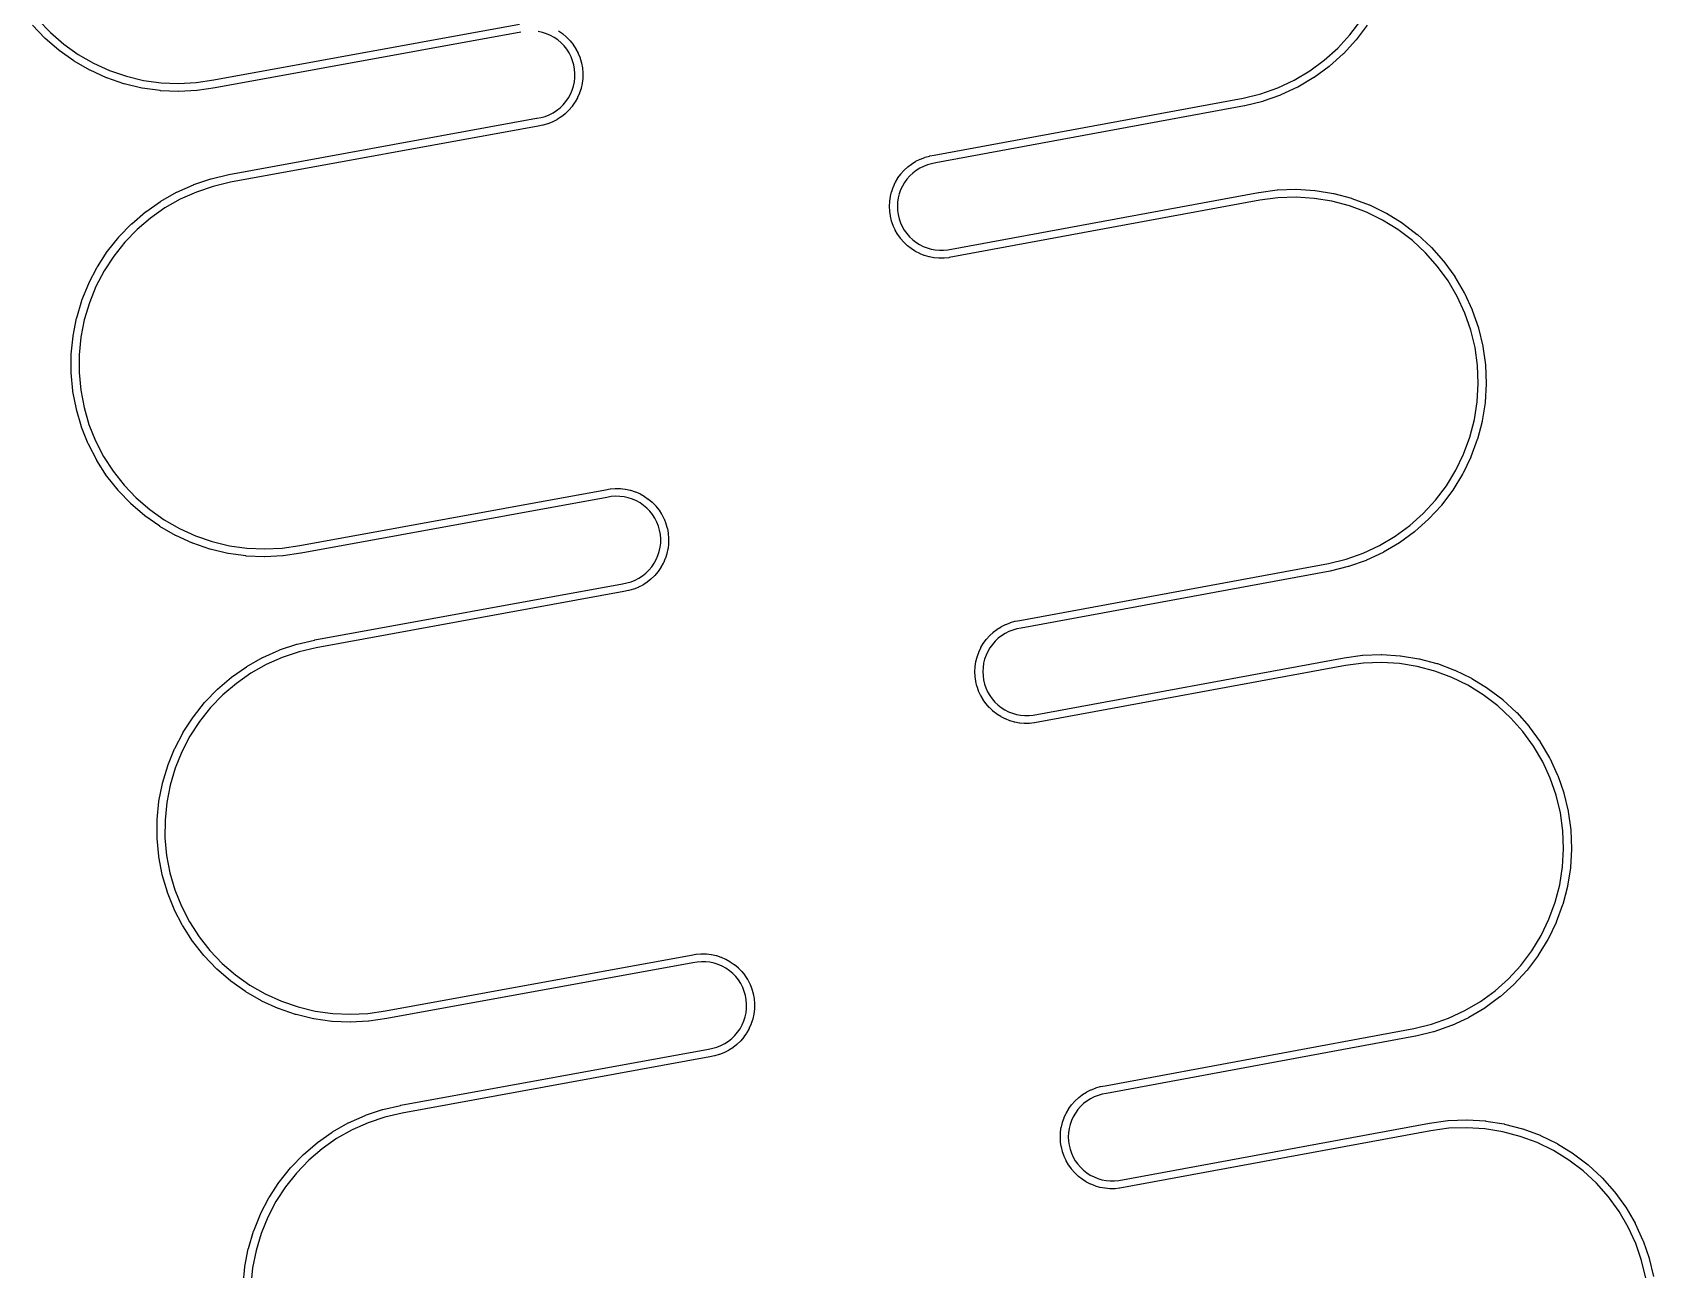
# Model space of a CAD drawing. Header units: metres. Extents: x 0 to 117, y 0 to 64.
# Drawn here: x 106.76 to 111.98, y 11.95 to 15.94 of the extents above; entities that cross this region are included whole.
import ezdxf

# ---------------------------------------------------------------- set-up
doc = ezdxf.new("R2010")
doc.units = ezdxf.units.M

msp = doc.modelspace()

# ---------------------------------------------------------------- linework, layer by layer
for points in [[(108.3317, 15.939), (107.3467, 15.7596), (107.3464, 15.7596), (107.2889, 15.7508), (107.2877, 15.7507), (107.2296, 15.7477), (107.2284, 15.7477), (107.1703, 15.7502), (107.1691, 15.7503), (107.1115, 15.7584), (107.1103, 15.7586), (107.0538, 15.7721), (107.0526, 15.7725), (106.9976, 15.7913), (106.9965, 15.7918), (106.9436, 15.8158), (106.9425, 15.8164), (106.8921, 15.8453), (106.8911, 15.846), (106.8437, 15.8796), (106.8427, 15.8804), (106.7987, 15.9184), (106.7979, 15.9193), (106.7577, 15.9613)], [(106.7765, 15.9784), (106.8158, 15.9372), (106.8158, 15.9372), (106.8158, 15.9372), (106.8158, 15.9372), (106.8589, 15.9), (106.8589, 15.9), (106.8589, 15.9), (106.8589, 15.9), (106.9053, 15.8671), (106.9053, 15.8671), (106.9053, 15.8671), (106.9053, 15.8671), (106.9546, 15.8387), (106.9546, 15.8387), (106.9546, 15.8387), (106.9546, 15.8387), (107.0065, 15.8152), (107.0065, 15.8152), (107.0065, 15.8152), (107.0065, 15.8152), (107.0603, 15.7967), (107.0603, 15.7967), (107.0603, 15.7967), (107.0603, 15.7967), (107.1157, 15.7835), (107.1157, 15.7835), (107.1157, 15.7835), (107.1157, 15.7835), (107.172, 15.7756), (107.172, 15.7756), (107.172, 15.7756), (107.172, 15.7756), (107.2289, 15.7731), (107.2289, 15.7731), (107.2289, 15.7731), (107.2289, 15.7731), (107.2857, 15.7761), (107.2857, 15.7761), (107.2857, 15.7761), (107.2857, 15.7761), (107.3424, 15.7847), (107.3424, 15.7847), (107.3424, 15.7847), (107.3424, 15.7847), (108.3272, 15.964)], [(107.4362, 11.9024), (107.4419, 11.9603), (107.442, 11.9615), (107.4533, 12.0185), (107.4535, 12.0197), (107.4702, 12.0754), (107.4706, 12.0766), (107.4924, 12.1304), (107.4929, 12.1315), (107.5198, 12.1831), (107.5204, 12.1841), (107.5521, 12.2329), (107.5528, 12.2339), (107.589, 12.2793), (107.5898, 12.2803), (107.6302, 12.3221), (107.6311, 12.3229), (107.6753, 12.3607), (107.6762, 12.3614), (107.7238, 12.3948), (107.7248, 12.3955), (107.7754, 12.4242), (107.7765, 12.4247), (107.8296, 12.4484), (107.8307, 12.4489), (107.8858, 12.4674), (107.8869, 12.4678), (107.9436, 12.481), (107.9442, 12.4811), (108.9355, 12.6625), (108.9356, 12.6625), (108.9498, 12.665), (108.9498, 12.665), (108.9498, 12.665), (108.9498, 12.665), (108.9631, 12.6688), (108.9631, 12.6688), (108.9631, 12.6688), (108.9631, 12.6688), (108.976, 12.6739), (108.976, 12.6739), (108.976, 12.6739), (108.976, 12.6739), (108.9883, 12.6803), (108.9883, 12.6803), (108.9883, 12.6803), (108.9883, 12.6803), (109, 12.6878), (109, 12.6878), (109, 12.6878), (109, 12.6878), (109.0108, 12.6964), (109.0108, 12.6964), (109.0108, 12.6964), (109.0108, 12.6964), (109.0208, 12.7061), (109.0208, 12.7061), (109.0208, 12.7061), (109.0208, 12.7061), (109.0297, 12.7166), (109.0297, 12.7166), (109.0297, 12.7166), (109.0297, 12.7166), (109.0376, 12.728), (109.0376, 12.728), (109.0376, 12.728), (109.0376, 12.728), (109.0443, 12.7402), (109.0443, 12.7402), (109.0443, 12.7402), (109.0443, 12.7402), (109.0498, 12.7529), (109.0498, 12.7529), (109.0498, 12.7529), (109.0498, 12.7529), (109.0541, 12.7661), (109.0541, 12.7661), (109.0541, 12.7661), (109.0541, 12.7661), (109.057, 12.7796), (109.057, 12.7796), (109.057, 12.7796), (109.057, 12.7796), (109.0586, 12.7934), (109.0586, 12.7934), (109.0586, 12.7934), (109.0586, 12.7934), (109.0588, 12.8073), (109.0588, 12.8073), (109.0588, 12.8073), (109.0588, 12.8073), (109.0576, 12.8211), (109.0576, 12.8211), (109.0576, 12.8211), (109.0576, 12.8211), (109.0552, 12.8347), (109.0552, 12.8347), (109.0552, 12.8347), (109.0552, 12.8347), (109.0514, 12.8481), (109.0514, 12.8481), (109.0514, 12.8481), (109.0514, 12.8481), (109.0463, 12.8609), (109.0463, 12.8609), (109.0463, 12.8609), (109.0463, 12.8609), (109.0399, 12.8733), (109.0399, 12.8733), (109.0399, 12.8733), (109.0399, 12.8733), (109.0324, 12.8849), (109.0324, 12.8849), (109.0324, 12.8849), (109.0324, 12.8849), (109.0238, 12.8958), (109.0238, 12.8958), (109.0238, 12.8958), (109.0238, 12.8958), (109.0142, 12.9058), (109.0142, 12.9058), (109.0142, 12.9058), (109.0142, 12.9058), (109.0036, 12.9147), (109.0036, 12.9147), (109.0036, 12.9147), (109.0036, 12.9147), (108.9922, 12.9226), (108.9922, 12.9226), (108.9922, 12.9226), (108.9922, 12.9226), (108.9801, 12.9294), (108.9801, 12.9294), (108.9801, 12.9294), (108.9801, 12.9294), (108.9674, 12.9349), (108.9674, 12.9349), (108.9674, 12.9349), (108.9674, 12.9349), (108.9542, 12.9391), (108.9542, 12.9391), (108.9542, 12.9391), (108.9542, 12.9391), (108.9406, 12.9421), (108.9406, 12.9421), (108.9406, 12.9421), (108.9406, 12.9421), (108.9269, 12.9437), (108.9269, 12.9437), (108.9269, 12.9437), (108.9269, 12.9437), (108.913, 12.9439), (108.913, 12.9439), (108.913, 12.9439), (108.913, 12.9439), (108.8992, 12.9428), (108.8992, 12.9428), (108.8992, 12.9428), (108.8992, 12.9428), (108.885, 12.9402), (108.885, 12.9402), (107.9, 12.7609), (107.8996, 12.7608), (107.8421, 12.7521), (107.8409, 12.752), (107.7828, 12.749), (107.7816, 12.749), (107.7235, 12.7515), (107.7223, 12.7516), (107.6647, 12.7597), (107.6636, 12.7599), (107.607, 12.7734), (107.6058, 12.7738), (107.5509, 12.7926), (107.5497, 12.7931), (107.4968, 12.8171), (107.4957, 12.8176), (107.4453, 12.8466), (107.4443, 12.8473), (107.3969, 12.8809), (107.3959, 12.8817), (107.352, 12.9197), (107.3511, 12.9205), (107.3109, 12.9626), (107.3101, 12.9635), (107.2742, 13.0092), (107.2735, 13.0102), (107.2421, 13.0591), (107.2415, 13.0601), (107.2149, 13.1118), (107.2144, 13.1129), (107.1928, 13.1669), (107.1924, 13.1681), (107.1761, 13.2239), (107.1758, 13.2251), (107.1649, 13.2822), (107.1648, 13.2834), (107.1594, 13.3412), (107.1593, 13.3425), (107.1595, 13.4006), (107.1596, 13.4018), (107.1653, 13.4597), (107.1654, 13.4609), (107.1766, 13.5179), (107.1769, 13.5191), (107.1935, 13.5748), (107.1939, 13.5759), (107.2158, 13.6298), (107.2163, 13.6309), (107.2432, 13.6825), (107.2438, 13.6835), (107.2755, 13.7322), (107.2762, 13.7332), (107.3124, 13.7787), (107.3132, 13.7796), (107.3536, 13.8214), (107.3545, 13.8223), (107.3987, 13.8601), (107.3996, 13.8608), (107.4472, 13.8942), (107.4482, 13.8948), (107.4988, 13.9235), (107.4999, 13.9241), (107.5529, 13.9478), (107.5541, 13.9482), (107.6092, 13.9668), (107.6103, 13.9671), (107.667, 13.9803), (107.6676, 13.9805), (108.6589, 14.1618), (108.659, 14.1618), (108.6732, 14.1644), (108.6732, 14.1644), (108.6732, 14.1644), (108.6732, 14.1644), (108.6865, 14.1682), (108.6865, 14.1682), (108.6865, 14.1682), (108.6865, 14.1682), (108.6994, 14.1733), (108.6994, 14.1733), (108.6994, 14.1733), (108.6994, 14.1733), (108.7117, 14.1796), (108.7117, 14.1796), (108.7117, 14.1796), (108.7117, 14.1796), (108.7233, 14.1871), (108.7233, 14.1871), (108.7233, 14.1871), (108.7233, 14.1871), (108.7342, 14.1958), (108.7342, 14.1958), (108.7342, 14.1958), (108.7342, 14.1958), (108.7441, 14.2054), (108.7441, 14.2054), (108.7441, 14.2054), (108.7441, 14.2054), (108.7531, 14.216), (108.7531, 14.216), (108.7531, 14.216), (108.7531, 14.216), (108.761, 14.2274), (108.761, 14.2274), (108.761, 14.2274), (108.761, 14.2274), (108.7677, 14.2395), (108.7677, 14.2395), (108.7677, 14.2395), (108.7677, 14.2395), (108.7732, 14.2522), (108.7732, 14.2522), (108.7732, 14.2522), (108.7732, 14.2522), (108.7775, 14.2654), (108.7775, 14.2654), (108.7775, 14.2654), (108.7775, 14.2654), (108.7804, 14.279), (108.7804, 14.279), (108.7804, 14.279), (108.7804, 14.279), (108.782, 14.2928), (108.782, 14.2928), (108.782, 14.2928), (108.782, 14.2928), (108.7822, 14.3066), (108.7822, 14.3066), (108.7822, 14.3066), (108.7822, 14.3066), (108.781, 14.3204), (108.781, 14.3204), (108.781, 14.3204), (108.781, 14.3204), (108.7786, 14.3341), (108.7786, 14.3341), (108.7786, 14.3341), (108.7786, 14.3341), (108.7748, 14.3474), (108.7748, 14.3474), (108.7748, 14.3474), (108.7748, 14.3474), (108.7697, 14.3603), (108.7697, 14.3603), (108.7697, 14.3603), (108.7697, 14.3603), (108.7633, 14.3726), (108.7633, 14.3726), (108.7633, 14.3726), (108.7633, 14.3726), (108.7558, 14.3843), (108.7558, 14.3843), (108.7558, 14.3843), (108.7558, 14.3843), (108.7472, 14.3952), (108.7472, 14.3952), (108.7472, 14.3952), (108.7472, 14.3952), (108.7376, 14.4051), (108.7376, 14.4051), (108.7376, 14.4051), (108.7376, 14.4051), (108.727, 14.4141), (108.727, 14.4141), (108.727, 14.4141), (108.727, 14.4141), (108.7156, 14.422), (108.7156, 14.422), (108.7156, 14.422), (108.7156, 14.422), (108.7035, 14.4287), (108.7035, 14.4287), (108.7035, 14.4287), (108.7035, 14.4287), (108.6908, 14.4343), (108.6908, 14.4343), (108.6908, 14.4343), (108.6908, 14.4343), (108.6776, 14.4385), (108.6776, 14.4385), (108.6776, 14.4385), (108.6776, 14.4385), (108.664, 14.4414), (108.664, 14.4414), (108.664, 14.4414), (108.664, 14.4414), (108.6503, 14.443), (108.6503, 14.443), (108.6503, 14.443), (108.6503, 14.443), (108.6364, 14.4433), (108.6364, 14.4433), (108.6364, 14.4433), (108.6364, 14.4433), (108.6226, 14.4422), (108.6226, 14.4422), (108.6226, 14.4422), (108.6226, 14.4422), (108.6083, 14.4396), (108.6083, 14.4396), (107.6233, 14.2603), (107.623, 14.2602), (107.5655, 14.2515), (107.5643, 14.2514), (107.5062, 14.2483), (107.505, 14.2483), (107.4469, 14.2509), (107.4457, 14.251), (107.3881, 14.259), (107.3869, 14.2593), (107.3304, 14.2728), (107.3292, 14.2731), (107.2743, 14.292), (107.2731, 14.2924), (107.2202, 14.3165), (107.2191, 14.317), (107.1687, 14.346), (107.1677, 14.3466), (107.1203, 14.3803), (107.1193, 14.381), (107.0753, 14.4191), (107.0745, 14.4199), (107.0343, 14.4619), (107.0335, 14.4629), (106.9976, 14.5085), (106.9969, 14.5095), (106.9655, 14.5584), (106.9649, 14.5595), (106.9383, 14.6112), (106.9377, 14.6123), (106.9162, 14.6663), (106.9158, 14.6674), (106.8995, 14.7232), (106.8992, 14.7244), (106.8883, 14.7815), (106.8882, 14.7827), (106.8828, 14.8406), (106.8827, 14.8418), (106.8829, 14.9), (106.8829, 14.9012), (106.8887, 14.959), (106.8888, 14.9602), (106.9, 15.0173), (106.9003, 15.0184), (106.9169, 15.0742), (106.9173, 15.0753), (106.9392, 15.1292), (106.9397, 15.1303), (106.9666, 15.1818), (106.9672, 15.1829), (106.9989, 15.2316), (106.9996, 15.2326), (107.0358, 15.2781), (107.0366, 15.279), (107.077, 15.3208), (107.0779, 15.3216), (107.1221, 15.3594), (107.123, 15.3602), (107.1706, 15.3935), (107.1716, 15.3942), (107.2222, 15.4229), (107.2233, 15.4234), (107.2763, 15.4472), (107.2775, 15.4476), (107.3326, 15.4662), (107.3337, 15.4665), (107.3903, 15.4797), (107.3909, 15.4798), (108.3823, 15.6612), (108.3824, 15.6612), (108.3966, 15.6637), (108.3966, 15.6637), (108.3966, 15.6637), (108.3966, 15.6637), (108.4099, 15.6675), (108.4099, 15.6675), (108.4099, 15.6675), (108.4099, 15.6675), (108.4228, 15.6726), (108.4228, 15.6726), (108.4228, 15.6726), (108.4228, 15.6726), (108.4351, 15.679), (108.4351, 15.679), (108.4351, 15.679), (108.4351, 15.679), (108.4467, 15.6865), (108.4467, 15.6865), (108.4467, 15.6865), (108.4467, 15.6865), (108.4576, 15.6951), (108.4576, 15.6951), (108.4576, 15.6951), (108.4576, 15.6951), (108.4675, 15.7048), (108.4675, 15.7048), (108.4675, 15.7048), (108.4675, 15.7048), (108.4765, 15.7154), (108.4765, 15.7154), (108.4765, 15.7154), (108.4765, 15.7154), (108.4844, 15.7268), (108.4844, 15.7268), (108.4844, 15.7268), (108.4844, 15.7268), (108.4911, 15.7389), (108.4911, 15.7389), (108.4911, 15.7389), (108.4911, 15.7389), (108.4966, 15.7516), (108.4966, 15.7516), (108.4966, 15.7516), (108.4966, 15.7516), (108.5008, 15.7648), (108.5008, 15.7648), (108.5008, 15.7648), (108.5008, 15.7648), (108.5038, 15.7784), (108.5038, 15.7784), (108.5038, 15.7784), (108.5038, 15.7784), (108.5053, 15.7921), (108.5053, 15.7921), (108.5053, 15.7921), (108.5053, 15.7921), (108.5056, 15.806), (108.5056, 15.806), (108.5056, 15.806), (108.5056, 15.806), (108.5044, 15.8198), (108.5044, 15.8198), (108.5044, 15.8198), (108.5044, 15.8198), (108.502, 15.8334), (108.502, 15.8334), (108.502, 15.8334), (108.502, 15.8334), (108.4981, 15.8468), (108.4981, 15.8468), (108.4981, 15.8468), (108.4981, 15.8468), (108.4931, 15.8597), (108.4931, 15.8597), (108.4931, 15.8597), (108.4931, 15.8597), (108.4867, 15.872), (108.4867, 15.872), (108.4867, 15.872), (108.4867, 15.872), (108.4792, 15.8837), (108.4792, 15.8837), (108.4792, 15.8837), (108.4792, 15.8837), (108.4706, 15.8945), (108.4706, 15.8945), (108.4706, 15.8945), (108.4706, 15.8945), (108.461, 15.9045), (108.461, 15.9045), (108.461, 15.9045), (108.461, 15.9045), (108.4504, 15.9135), (108.4504, 15.9135), (108.4504, 15.9135), (108.4504, 15.9135), (108.439, 15.9213), (108.439, 15.9213), (108.439, 15.9213), (108.439, 15.9213), (108.4269, 15.9281), (108.4269, 15.9281), (108.4269, 15.9281), (108.4269, 15.9281), (108.4142, 15.9336), (108.4142, 15.9336), (108.4142, 15.9336), (108.4142, 15.9336), (108.401, 15.9379), (108.401, 15.9379), (108.401, 15.9379), (108.401, 15.9379), (108.3874, 15.9408)], [(108.453, 15.9426), (108.4654, 15.934), (108.4664, 15.9332), (108.4779, 15.9234), (108.4788, 15.9226), (108.4893, 15.9117), (108.4901, 15.9108), (108.4995, 15.899), (108.5002, 15.8979), (108.5084, 15.8852), (108.509, 15.8842), (108.5159, 15.8707), (108.5165, 15.8696), (108.522, 15.8555), (108.5224, 15.8544), (108.5266, 15.8398), (108.5268, 15.8386), (108.5295, 15.8237), (108.5297, 15.8225), (108.5309, 15.8075), (108.531, 15.8062), (108.5307, 15.7911), (108.5307, 15.7899), (108.5289, 15.7748), (108.5287, 15.7736), (108.5256, 15.7588), (108.5252, 15.7576), (108.5206, 15.7433), (108.5202, 15.7421), (108.5142, 15.7282), (108.5136, 15.7271), (108.5063, 15.7139), (108.5056, 15.7128), (108.497, 15.7004), (108.4963, 15.6994), (108.4865, 15.6879), (108.4857, 15.687), (108.4748, 15.6765), (108.4739, 15.6756), (108.4621, 15.6662), (108.4611, 15.6655), (108.4484, 15.6573), (108.4473, 15.6567), (108.4339, 15.6498), (108.4327, 15.6492), (108.4187, 15.6437), (108.4175, 15.6433), (108.403, 15.6391), (108.4017, 15.6388), (108.3868, 15.6362), (108.3868, 15.6362), (108.3868, 15.6362), (108.3868, 15.6362), (107.3958, 15.4549), (107.3958, 15.4549), (107.3958, 15.4549), (107.3958, 15.4549), (107.3401, 15.4419), (107.3401, 15.4419), (107.3401, 15.4419), (107.3401, 15.4419), (107.2862, 15.4237), (107.2862, 15.4237), (107.2862, 15.4237), (107.2862, 15.4237), (107.2342, 15.4005), (107.2342, 15.4005), (107.2342, 15.4005), (107.2342, 15.4005), (107.1847, 15.3724), (107.1847, 15.3724), (107.1847, 15.3724), (107.1847, 15.3724), (107.1381, 15.3397), (107.1381, 15.3397), (107.1381, 15.3397), (107.1381, 15.3397), (107.0948, 15.3027), (107.0948, 15.3027), (107.0948, 15.3027), (107.0948, 15.3027), (107.0553, 15.2618), (107.0553, 15.2618), (107.0553, 15.2618), (107.0553, 15.2618), (107.0199, 15.2172), (107.0199, 15.2172), (107.0199, 15.2172), (107.0199, 15.2172), (106.9888, 15.1695), (106.9888, 15.1695), (106.9888, 15.1695), (106.9888, 15.1695), (106.9625, 15.1191), (106.9625, 15.1191), (106.9625, 15.1191), (106.9625, 15.1191), (106.9411, 15.0663), (106.9411, 15.0663), (106.9411, 15.0663), (106.9411, 15.0663), (106.9249, 15.0118), (106.9249, 15.0118), (106.9249, 15.0118), (106.9249, 15.0118), (106.9139, 14.9559), (106.9139, 14.9559), (106.9139, 14.9559), (106.9139, 14.9559), (106.9083, 14.8993), (106.9083, 14.8993), (106.9083, 14.8993), (106.9083, 14.8993), (106.9081, 14.8424), (106.9081, 14.8424), (106.9081, 14.8424), (106.9081, 14.8424), (106.9134, 14.7857), (106.9134, 14.7857), (106.9134, 14.7857), (106.9134, 14.7857), (106.9241, 14.7298), (106.9241, 14.7298), (106.9241, 14.7298), (106.9241, 14.7298), (106.94, 14.6751), (106.94, 14.6751), (106.94, 14.6751), (106.94, 14.6751), (106.9611, 14.6223), (106.9611, 14.6223), (106.9611, 14.6223), (106.9611, 14.6223), (106.9872, 14.5717), (106.9872, 14.5717), (106.9872, 14.5717), (106.9872, 14.5717), (107.0179, 14.5238), (107.0179, 14.5238), (107.0179, 14.5238), (107.0179, 14.5238), (107.0531, 14.479), (107.0531, 14.479), (107.0531, 14.479), (107.0531, 14.479), (107.0924, 14.4379), (107.0924, 14.4379), (107.0924, 14.4379), (107.0924, 14.4379), (107.1355, 14.4007), (107.1355, 14.4007), (107.1355, 14.4007), (107.1355, 14.4007), (107.1819, 14.3677), (107.1819, 14.3677), (107.1819, 14.3677), (107.1819, 14.3677), (107.2312, 14.3393), (107.2312, 14.3393), (107.2312, 14.3393), (107.2312, 14.3393), (107.2831, 14.3158), (107.2831, 14.3158), (107.2831, 14.3158), (107.2831, 14.3158), (107.3369, 14.2973), (107.3369, 14.2973), (107.3369, 14.2973), (107.3369, 14.2973), (107.3923, 14.2841), (107.3923, 14.2841), (107.3923, 14.2841), (107.3923, 14.2841), (107.4486, 14.2762), (107.4486, 14.2762), (107.4486, 14.2762), (107.4486, 14.2762), (107.5055, 14.2737), (107.5055, 14.2737), (107.5055, 14.2737), (107.5055, 14.2737), (107.5623, 14.2767), (107.5623, 14.2767), (107.5623, 14.2767), (107.5623, 14.2767), (107.619, 14.2853), (107.619, 14.2853), (107.619, 14.2853), (107.619, 14.2853), (108.6038, 14.4646), (108.6038, 14.4646), (108.6187, 14.4673), (108.6199, 14.4674), (108.635, 14.4687), (108.6362, 14.4687), (108.6513, 14.4684), (108.6526, 14.4684), (108.6676, 14.4666), (108.6688, 14.4664), (108.6836, 14.4632), (108.6848, 14.4629), (108.6992, 14.4582), (108.7003, 14.4578), (108.7142, 14.4518), (108.7153, 14.4512), (108.7285, 14.4439), (108.7296, 14.4432), (108.742, 14.4346), (108.743, 14.4339), (108.7545, 14.4241), (108.7554, 14.4232), (108.7659, 14.4124), (108.7667, 14.4114), (108.7761, 14.3996), (108.7768, 14.3986), (108.785, 14.3859), (108.7856, 14.3848), (108.7925, 14.3714), (108.7931, 14.3702), (108.7986, 14.3562), (108.799, 14.355), (108.8032, 14.3405), (108.8034, 14.3392), (108.8062, 14.3244), (108.8063, 14.3231), (108.8076, 14.3081), (108.8076, 14.3068), (108.8073, 14.2917), (108.8073, 14.2905), (108.8055, 14.2755), (108.8053, 14.2743), (108.8022, 14.2595), (108.8018, 14.2583), (108.7972, 14.2439), (108.7968, 14.2427), (108.7908, 14.2289), (108.7902, 14.2277), (108.7829, 14.2145), (108.7822, 14.2135), (108.7737, 14.201), (108.7729, 14.2001), (108.7631, 14.1885), (108.7623, 14.1876), (108.7514, 14.1771), (108.7505, 14.1763), (108.7387, 14.1669), (108.7377, 14.1661), (108.725, 14.1579), (108.7239, 14.1573), (108.7105, 14.1504), (108.7093, 14.1499), (108.6953, 14.1443), (108.6941, 14.1439), (108.6796, 14.1397), (108.6783, 14.1394), (108.6634, 14.1368), (108.6634, 14.1368), (108.6634, 14.1368), (108.6634, 14.1368), (107.6724, 13.9555), (107.6724, 13.9555), (107.6724, 13.9555), (107.6724, 13.9555), (107.6167, 13.9425), (107.6167, 13.9425), (107.6167, 13.9425), (107.6167, 13.9425), (107.5628, 13.9244), (107.5628, 13.9244), (107.5628, 13.9244), (107.5628, 13.9244), (107.5108, 13.9011), (107.5108, 13.9011), (107.5108, 13.9011), (107.5108, 13.9011), (107.4613, 13.873), (107.4613, 13.873), (107.4613, 13.873), (107.4613, 13.873), (107.4147, 13.8403), (107.4147, 13.8403), (107.4147, 13.8403), (107.4147, 13.8403), (107.3714, 13.8034), (107.3714, 13.8034), (107.3714, 13.8034), (107.3714, 13.8034), (107.3319, 13.7624), (107.3319, 13.7624), (107.3319, 13.7624), (107.3319, 13.7624), (107.2965, 13.7179), (107.2965, 13.7179), (107.2965, 13.7179), (107.2965, 13.7179), (107.2654, 13.6702), (107.2654, 13.6702), (107.2654, 13.6702), (107.2654, 13.6702), (107.2391, 13.6197), (107.2391, 13.6197), (107.2391, 13.6197), (107.2391, 13.6197), (107.2177, 13.567), (107.2177, 13.567), (107.2177, 13.567), (107.2177, 13.567), (107.2015, 13.5124), (107.2015, 13.5124), (107.2015, 13.5124), (107.2015, 13.5124), (107.1905, 13.4566), (107.1905, 13.4566), (107.1905, 13.4566), (107.1905, 13.4566), (107.1849, 13.3999), (107.1849, 13.3999), (107.1849, 13.3999), (107.1849, 13.3999), (107.1847, 13.343), (107.1847, 13.343), (107.1847, 13.343), (107.1847, 13.343), (107.19, 13.2863), (107.19, 13.2863), (107.19, 13.2863), (107.19, 13.2863), (107.2007, 13.2304), (107.2007, 13.2304), (107.2007, 13.2304), (107.2007, 13.2304), (107.2166, 13.1758), (107.2166, 13.1758), (107.2166, 13.1758), (107.2166, 13.1758), (107.2377, 13.1229), (107.2377, 13.1229), (107.2377, 13.1229), (107.2377, 13.1229), (107.2638, 13.0723), (107.2638, 13.0723), (107.2638, 13.0723), (107.2638, 13.0723), (107.2945, 13.0244), (107.2945, 13.0244), (107.2945, 13.0244), (107.2945, 13.0244), (107.3297, 12.9797), (107.3297, 12.9797), (107.3297, 12.9797), (107.3297, 12.9797), (107.369, 12.9385), (107.369, 12.9385), (107.369, 12.9385), (107.369, 12.9385), (107.4121, 12.9013), (107.4121, 12.9013), (107.4121, 12.9013), (107.4121, 12.9013), (107.4585, 12.8683), (107.4585, 12.8683), (107.4585, 12.8683), (107.4585, 12.8683), (107.5078, 12.84), (107.5078, 12.84), (107.5078, 12.84), (107.5078, 12.84), (107.5597, 12.8165), (107.5597, 12.8165), (107.5597, 12.8165), (107.5597, 12.8165), (107.6135, 12.798), (107.6135, 12.798), (107.6135, 12.798), (107.6135, 12.798), (107.6689, 12.7847), (107.6689, 12.7847), (107.6689, 12.7847), (107.6689, 12.7847), (107.7252, 12.7768), (107.7252, 12.7768), (107.7252, 12.7768), (107.7252, 12.7768), (107.7821, 12.7744), (107.7821, 12.7744), (107.7821, 12.7744), (107.7821, 12.7744), (107.8389, 12.7773), (107.8389, 12.7773), (107.8389, 12.7773), (107.8389, 12.7773), (107.8956, 12.7859), (107.8956, 12.7859), (107.8956, 12.7859), (107.8956, 12.7859), (108.8804, 12.9652), (108.8804, 12.9652), (108.8953, 12.9679), (108.8965, 12.9681), (108.9116, 12.9693), (108.9128, 12.9693), (108.9279, 12.9691), (108.9292, 12.969), (108.9442, 12.9672), (108.9454, 12.967), (108.9602, 12.9638), (108.9614, 12.9635), (108.9758, 12.9589), (108.9769, 12.9584), (108.9908, 12.9524), (108.9919, 12.9519), (109.0051, 12.9445), (109.0062, 12.9439), (109.0186, 12.9353), (109.0196, 12.9345), (109.0311, 12.9247), (109.032, 12.9239), (109.0425, 12.913), (109.0433, 12.9121), (109.0527, 12.9002), (109.0534, 12.8992), (109.0616, 12.8865), (109.0623, 12.8854), (109.0692, 12.872), (109.0697, 12.8709), (109.0752, 12.8568), (109.0756, 12.8556), (109.0798, 12.8411), (109.0801, 12.8399), (109.0828, 12.825), (109.0829, 12.8238), (109.0842, 12.8087), (109.0842, 12.8075), (109.084, 12.7924), (109.0839, 12.7911), (109.0822, 12.7761), (109.0819, 12.7749), (109.0788, 12.7601), (109.0784, 12.7589), (109.0738, 12.7445), (109.0734, 12.7434), (109.0674, 12.7295), (109.0668, 12.7284), (109.0595, 12.7152), (109.0589, 12.7141), (109.0503, 12.7017), (109.0495, 12.7007), (109.0397, 12.6892), (109.0389, 12.6883), (109.028, 12.6777), (109.0271, 12.6769), (109.0153, 12.6675), (109.0143, 12.6668), (109.0016, 12.6586), (109.0005, 12.658), (108.9871, 12.651), (108.9859, 12.6505), (108.9719, 12.645), (108.9707, 12.6446), (108.9562, 12.6404), (108.9549, 12.6401), (108.9401, 12.6375), (108.9401, 12.6375), (108.9401, 12.6375), (108.9401, 12.6375), (107.949, 12.4562), (107.949, 12.4562), (107.949, 12.4562), (107.949, 12.4562), (107.8933, 12.4432), (107.8933, 12.4432), (107.8933, 12.4432), (107.8933, 12.4432), (107.8394, 12.425), (107.8394, 12.425), (107.8394, 12.425), (107.8394, 12.425), (107.7874, 12.4018), (107.7874, 12.4018), (107.7874, 12.4018), (107.7874, 12.4018), (107.7379, 12.3737), (107.7379, 12.3737), (107.7379, 12.3737), (107.7379, 12.3737), (107.6913, 12.341), (107.6913, 12.341), (107.6913, 12.341), (107.6913, 12.341), (107.648, 12.304), (107.648, 12.304), (107.648, 12.304), (107.648, 12.304), (107.6085, 12.263), (107.6085, 12.263), (107.6085, 12.263), (107.6085, 12.263), (107.5731, 12.2185), (107.5731, 12.2185), (107.5731, 12.2185), (107.5731, 12.2185), (107.542, 12.1708), (107.542, 12.1708), (107.542, 12.1708), (107.542, 12.1708), (107.5157, 12.1203), (107.5157, 12.1203), (107.5157, 12.1203), (107.5157, 12.1203), (107.4943, 12.0676), (107.4943, 12.0676), (107.4943, 12.0676), (107.4943, 12.0676), (107.4781, 12.013), (107.4781, 12.013), (107.4781, 12.013), (107.4781, 12.013), (107.4671, 11.9572), (107.4671, 11.9572), (107.4671, 11.9572), (107.4671, 11.9572), (107.4615, 11.9006)], [(111.9561, 11.9242), (111.9425, 11.9809), (111.9425, 11.9809), (111.9425, 11.9809), (111.9425, 11.9809), (111.9234, 12.0359), (111.9234, 12.0359), (111.9234, 12.0359), (111.9234, 12.0359), (111.899, 12.0888), (111.899, 12.0888), (111.899, 12.0888), (111.899, 12.0888), (111.8696, 12.1391), (111.8696, 12.1391), (111.8696, 12.1391), (111.8696, 12.1391), (111.8355, 12.1863), (111.8355, 12.1863), (111.8355, 12.1863), (111.8355, 12.1863), (111.7968, 12.2299), (111.7968, 12.2299), (111.7968, 12.2299), (111.7968, 12.2299), (111.7541, 12.2695), (111.7541, 12.2695), (111.7541, 12.2695), (111.7541, 12.2695), (111.7078, 12.3047), (111.7078, 12.3047), (111.7078, 12.3047), (111.7078, 12.3047), (111.6582, 12.3353), (111.6582, 12.3353), (111.6582, 12.3353), (111.6582, 12.3353), (111.6059, 12.3608), (111.6059, 12.3608), (111.6059, 12.3608), (111.6059, 12.3608), (111.5513, 12.3811), (111.5513, 12.3811), (111.5513, 12.3811), (111.5513, 12.3811), (111.495, 12.396), (111.495, 12.396), (111.495, 12.396), (111.495, 12.396), (111.4375, 12.4054), (111.4375, 12.4054), (111.4375, 12.4054), (111.4375, 12.4054), (111.3793, 12.409), (111.3793, 12.409), (111.3793, 12.409), (111.3793, 12.409), (111.3212, 12.407), (111.3212, 12.407), (111.3212, 12.407), (111.3212, 12.407), (111.2632, 12.3989), (111.2632, 12.3989), (111.2632, 12.3989), (111.2632, 12.3989), (110.2617, 12.2141), (110.2606, 12.2139), (110.246, 12.2124), (110.2448, 12.2124), (110.23, 12.2123), (110.2288, 12.2123), (110.2141, 12.2137), (110.2129, 12.2138), (110.1984, 12.2166), (110.1973, 12.2168), (110.1831, 12.2209), (110.1819, 12.2213), (110.1682, 12.2268), (110.1671, 12.2273), (110.154, 12.234), (110.1529, 12.2346), (110.1405, 12.2425), (110.1395, 12.2432), (110.1279, 12.2523), (110.127, 12.2531), (110.1163, 12.2633), (110.1155, 12.2642), (110.1058, 12.2753), (110.1051, 12.2763), (110.0965, 12.2883), (110.0959, 12.2893), (110.0885, 12.3021), (110.0879, 12.3031), (110.0818, 12.3165), (110.0814, 12.3177), (110.0766, 12.3316), (110.0762, 12.3328), (110.0728, 12.3471), (110.0726, 12.3483), (110.0705, 12.3629), (110.0704, 12.3641), (110.0697, 12.3788), (110.0697, 12.3801), (110.0705, 12.3948), (110.0706, 12.396), (110.0727, 12.4106), (110.073, 12.4118), (110.0765, 12.4261), (110.0769, 12.4273), (110.0818, 12.4412), (110.0822, 12.4423), (110.0884, 12.4557), (110.089, 12.4567), (110.0964, 12.4695), (110.0971, 12.4705), (110.1057, 12.4824), (110.1065, 12.4834), (110.1162, 12.4945), (110.117, 12.4953), (110.1278, 12.5054), (110.1287, 12.5062), (110.1404, 12.5152), (110.1414, 12.5159), (110.1538, 12.5238), (110.1549, 12.5244), (110.1681, 12.531), (110.1692, 12.5315), (110.1829, 12.5369), (110.1841, 12.5373), (110.1982, 12.5413), (110.1993, 12.5415), (110.2138, 12.5443), (110.2139, 12.5443), (111.2087, 12.7284), (111.2087, 12.7284), (111.2087, 12.7284), (111.2087, 12.7284), (111.2655, 12.7423), (111.2655, 12.7423), (111.2655, 12.7423), (111.2655, 12.7423), (111.3205, 12.7617), (111.3205, 12.7617), (111.3205, 12.7617), (111.3205, 12.7617), (111.3733, 12.7863), (111.3733, 12.7863), (111.3733, 12.7863), (111.3733, 12.7863), (111.4234, 12.8159), (111.4234, 12.8159), (111.4234, 12.8159), (111.4234, 12.8159), (111.4704, 12.8503), (111.4704, 12.8503), (111.4704, 12.8503), (111.4704, 12.8503), (111.5138, 12.8891), (111.5138, 12.8891), (111.5138, 12.8891), (111.5138, 12.8891), (111.5532, 12.932), (111.5532, 12.932), (111.5532, 12.932), (111.5532, 12.932), (111.5883, 12.9785), (111.5883, 12.9785), (111.5883, 12.9785), (111.5883, 12.9785), (111.6186, 13.0283), (111.6186, 13.0283), (111.6186, 13.0283), (111.6186, 13.0283), (111.6439, 13.0807), (111.6439, 13.0807), (111.6439, 13.0807), (111.6439, 13.0807), (111.664, 13.1354), (111.664, 13.1354), (111.664, 13.1354), (111.664, 13.1354), (111.6786, 13.1918), (111.6786, 13.1918), (111.6786, 13.1918), (111.6786, 13.1918), (111.6876, 13.2493), (111.6876, 13.2493), (111.6876, 13.2493), (111.6876, 13.2493), (111.691, 13.3075), (111.691, 13.3075), (111.691, 13.3075), (111.691, 13.3075), (111.6887, 13.3657), (111.6887, 13.3657), (111.6887, 13.3657), (111.6887, 13.3657), (111.6807, 13.4233), (111.6807, 13.4233), (111.6807, 13.4233), (111.6807, 13.4233), (111.6671, 13.48), (111.6671, 13.48), (111.6671, 13.48), (111.6671, 13.48), (111.6481, 13.535), (111.6481, 13.535), (111.6481, 13.535), (111.6481, 13.535), (111.6237, 13.5879), (111.6237, 13.5879), (111.6237, 13.5879), (111.6237, 13.5879), (111.5943, 13.6382), (111.5943, 13.6382), (111.5943, 13.6382), (111.5943, 13.6382), (111.5601, 13.6854), (111.5601, 13.6854), (111.5601, 13.6854), (111.5601, 13.6854), (111.5215, 13.729), (111.5215, 13.729), (111.5215, 13.729), (111.5215, 13.729), (111.4788, 13.7686), (111.4788, 13.7686), (111.4788, 13.7686), (111.4788, 13.7686), (111.4324, 13.8038), (111.4324, 13.8038), (111.4324, 13.8038), (111.4324, 13.8038), (111.3829, 13.8344), (111.3829, 13.8344), (111.3829, 13.8344), (111.3829, 13.8344), (111.3305, 13.8599), (111.3305, 13.8599), (111.3305, 13.8599), (111.3305, 13.8599), (111.2759, 13.8803), (111.2759, 13.8803), (111.2759, 13.8803), (111.2759, 13.8803), (111.2196, 13.8951), (111.2196, 13.8951), (111.2196, 13.8951), (111.2196, 13.8951), (111.1621, 13.9045), (111.1621, 13.9045), (111.1621, 13.9045), (111.1621, 13.9045), (111.104, 13.9081), (111.104, 13.9081), (111.104, 13.9081), (111.104, 13.9081), (111.0458, 13.9061), (111.0458, 13.9061), (111.0458, 13.9061), (111.0458, 13.9061), (110.9878, 13.898), (110.9878, 13.898), (110.9878, 13.898), (110.9878, 13.898), (109.9863, 13.7132), (109.9853, 13.713), (109.9706, 13.7115), (109.9694, 13.7115), (109.9547, 13.7114), (109.9535, 13.7114), (109.9388, 13.7128), (109.9376, 13.7129), (109.9231, 13.7157), (109.9219, 13.7159), (109.9077, 13.7201), (109.9066, 13.7204), (109.8929, 13.7259), (109.8917, 13.7264), (109.8786, 13.7331), (109.8776, 13.7337), (109.8651, 13.7417), (109.8641, 13.7424), (109.8525, 13.7515), (109.8516, 13.7523), (109.8409, 13.7624), (109.8401, 13.7633), (109.8304, 13.7745), (109.8297, 13.7754), (109.8211, 13.7874), (109.8205, 13.7885), (109.8131, 13.8013), (109.8126, 13.8023), (109.8064, 13.8158), (109.806, 13.8169), (109.8012, 13.8308), (109.8009, 13.832), (109.7974, 13.8464), (109.7972, 13.8475), (109.7951, 13.8622), (109.795, 13.8634), (109.7944, 13.8781), (109.7944, 13.8793), (109.7951, 13.894), (109.7953, 13.8953), (109.7974, 13.9099), (109.7977, 13.911), (109.8012, 13.9254), (109.8016, 13.9265), (109.8065, 13.9404), (109.8069, 13.9416), (109.8132, 13.9549), (109.8137, 13.956), (109.8212, 13.9687), (109.8218, 13.9698), (109.8305, 13.9817), (109.8313, 13.9827), (109.841, 13.9937), (109.8419, 13.9946), (109.8526, 14.0047), (109.8535, 14.0055), (109.8652, 14.0145), (109.8662, 14.0152), (109.8787, 14.023), (109.8798, 14.0236), (109.8929, 14.0303), (109.8941, 14.0307), (109.9078, 14.0361), (109.909, 14.0365), (109.9232, 14.0405), (109.9243, 14.0407), (109.9388, 14.0434), (109.9388, 14.0435), (110.9336, 14.2273), (110.9336, 14.2273), (110.9336, 14.2273), (110.9336, 14.2273), (110.9904, 14.2412), (110.9904, 14.2412), (110.9904, 14.2412), (110.9904, 14.2412), (111.0454, 14.2605), (111.0454, 14.2605), (111.0454, 14.2605), (111.0454, 14.2605), (111.0982, 14.2851), (111.0982, 14.2851), (111.0982, 14.2851), (111.0982, 14.2851), (111.1483, 14.3147), (111.1483, 14.3147), (111.1483, 14.3147), (111.1483, 14.3147), (111.1953, 14.3491), (111.1953, 14.3491), (111.1953, 14.3491), (111.1953, 14.3491), (111.2387, 14.388), (111.2387, 14.388), (111.2387, 14.388), (111.2387, 14.388), (111.2781, 14.4308), (111.2781, 14.4308), (111.2781, 14.4308), (111.2781, 14.4308), (111.3132, 14.4774), (111.3132, 14.4774), (111.3132, 14.4774), (111.3132, 14.4774), (111.3435, 14.5271), (111.3435, 14.5271), (111.3435, 14.5271), (111.3435, 14.5271), (111.3688, 14.5796), (111.3688, 14.5796), (111.3688, 14.5796), (111.3688, 14.5796), (111.3889, 14.6342), (111.3889, 14.6342), (111.3889, 14.6342), (111.3889, 14.6342), (111.4035, 14.6906), (111.4035, 14.6906), (111.4035, 14.6906), (111.4035, 14.6906), (111.4126, 14.7481), (111.4126, 14.7481), (111.4126, 14.7481), (111.4126, 14.7481), (111.4159, 14.8063), (111.4159, 14.8063), (111.4159, 14.8063), (111.4159, 14.8063), (111.4136, 14.8645), (111.4136, 14.8645), (111.4136, 14.8645), (111.4136, 14.8645), (111.4056, 14.9222), (111.4056, 14.9222), (111.4056, 14.9222), (111.4056, 14.9222), (111.3921, 14.9788), (111.3921, 14.9788), (111.3921, 14.9788), (111.3921, 14.9788), (111.373, 15.0338), (111.373, 15.0338), (111.373, 15.0338), (111.373, 15.0338), (111.3486, 15.0868), (111.3486, 15.0868), (111.3486, 15.0868), (111.3486, 15.0868), (111.3192, 15.137), (111.3192, 15.137), (111.3192, 15.137), (111.3192, 15.137), (111.2851, 15.1842), (111.2851, 15.1842), (111.2851, 15.1842), (111.2851, 15.1842), (111.2464, 15.2278), (111.2464, 15.2278), (111.2464, 15.2278), (111.2464, 15.2278), (111.2038, 15.2674), (111.2038, 15.2674), (111.2038, 15.2674), (111.2038, 15.2674), (111.1574, 15.3027), (111.1574, 15.3027), (111.1574, 15.3027), (111.1574, 15.3027), (111.1078, 15.3332), (111.1078, 15.3332), (111.1078, 15.3332), (111.1078, 15.3332), (111.0555, 15.3588), (111.0555, 15.3588), (111.0555, 15.3588), (111.0555, 15.3588), (111.0009, 15.3791), (111.0009, 15.3791), (111.0009, 15.3791), (111.0009, 15.3791), (110.9446, 15.394), (110.9446, 15.394), (110.9446, 15.394), (110.9446, 15.394), (110.8871, 15.4033), (110.8871, 15.4033), (110.8871, 15.4033), (110.8871, 15.4033), (110.829, 15.407), (110.829, 15.407), (110.829, 15.407), (110.829, 15.407), (110.7708, 15.4049), (110.7708, 15.4049), (110.7708, 15.4049), (110.7708, 15.4049), (110.7127, 15.3971), (110.7127, 15.3971), (110.7127, 15.3971), (110.7127, 15.3971), (109.711, 15.2123), (109.71, 15.2121), (109.6953, 15.2106), (109.6941, 15.2106), (109.6793, 15.2105), (109.6781, 15.2105), (109.6634, 15.2119), (109.6622, 15.212), (109.6477, 15.2148), (109.6465, 15.2151), (109.6324, 15.2192), (109.6312, 15.2196), (109.6175, 15.225), (109.6164, 15.2255), (109.6033, 15.2322), (109.6022, 15.2328), (109.5898, 15.2408), (109.5888, 15.2415), (109.5772, 15.2506), (109.5763, 15.2514), (109.5656, 15.2616), (109.5648, 15.2624), (109.5551, 15.2736), (109.5543, 15.2745), (109.5458, 15.2866), (109.5451, 15.2876), (109.5378, 15.3004), (109.5372, 15.3014), (109.5311, 15.3149), (109.5307, 15.316), (109.5259, 15.3299), (109.5255, 15.3311), (109.5221, 15.3455), (109.5219, 15.3467), (109.5198, 15.3613), (109.5197, 15.3625), (109.519, 15.3772), (109.519, 15.3784), (109.5198, 15.3932), (109.5199, 15.3944), (109.5221, 15.409), (109.5223, 15.4102), (109.5259, 15.4245), (109.5262, 15.4256), (109.5311, 15.4395), (109.5316, 15.4407), (109.5378, 15.454), (109.5384, 15.4551), (109.5458, 15.4678), (109.5465, 15.4689), (109.5552, 15.4808), (109.5559, 15.4818), (109.5657, 15.4928), (109.5665, 15.4937), (109.5773, 15.5038), (109.5782, 15.5046), (109.5899, 15.5136), (109.5909, 15.5143), (109.6034, 15.5221), (109.6044, 15.5227), (109.6176, 15.5294), (109.6187, 15.5299), (109.6325, 15.5352), (109.6336, 15.5356), (109.6478, 15.5396), (109.6489, 15.5398), (109.6634, 15.5426), (109.6635, 15.5426), (110.6583, 15.7264), (110.6583, 15.7264), (110.6583, 15.7264), (110.6583, 15.7264), (110.7151, 15.7403), (110.7151, 15.7403), (110.7151, 15.7403), (110.7151, 15.7403), (110.77, 15.7596), (110.77, 15.7596), (110.77, 15.7596), (110.77, 15.7596), (110.8228, 15.7842), (110.8228, 15.7842), (110.8228, 15.7842), (110.8228, 15.7842), (110.873, 15.8139), (110.873, 15.8139), (110.873, 15.8139), (110.873, 15.8139), (110.92, 15.8483), (110.92, 15.8483), (110.92, 15.8483), (110.92, 15.8483), (110.9634, 15.8871), (110.9634, 15.8871), (110.9634, 15.8871), (110.9634, 15.8871), (111.0028, 15.93), (111.0028, 15.93), (111.0028, 15.93), (111.0028, 15.93), (111.0378, 15.9765)], [(111.0585, 15.9617), (111.0227, 15.9142), (111.0219, 15.9132), (110.9817, 15.8694), (110.9808, 15.8685), (110.9365, 15.8289), (110.9355, 15.8281), (110.8875, 15.793), (110.8864, 15.7923), (110.8352, 15.762), (110.8341, 15.7615), (110.7802, 15.7363), (110.7791, 15.7359), (110.7229, 15.7161), (110.7217, 15.7158), (110.664, 15.7016), (110.6633, 15.7015), (109.6681, 15.5176), (109.6681, 15.5176), (109.6681, 15.5176), (109.6681, 15.5176), (109.6542, 15.515), (109.6542, 15.515), (109.6542, 15.515), (109.6542, 15.515), (109.6411, 15.5113), (109.6411, 15.5113), (109.6411, 15.5113), (109.6411, 15.5113), (109.6285, 15.5064), (109.6285, 15.5064), (109.6285, 15.5064), (109.6285, 15.5064), (109.6164, 15.5003), (109.6164, 15.5003), (109.6164, 15.5003), (109.6164, 15.5003), (109.6049, 15.4931), (109.6049, 15.4931), (109.6049, 15.4931), (109.6049, 15.4931), (109.5942, 15.4848), (109.5942, 15.4848), (109.5942, 15.4848), (109.5942, 15.4848), (109.5843, 15.4756), (109.5843, 15.4756), (109.5843, 15.4756), (109.5843, 15.4756), (109.5754, 15.4654), (109.5754, 15.4654), (109.5754, 15.4654), (109.5754, 15.4654), (109.5675, 15.4545), (109.5675, 15.4545), (109.5675, 15.4545), (109.5675, 15.4545), (109.5606, 15.4428), (109.5606, 15.4428), (109.5606, 15.4428), (109.5606, 15.4428), (109.5549, 15.4305), (109.5549, 15.4305), (109.5549, 15.4305), (109.5549, 15.4305), (109.5504, 15.4178), (109.5504, 15.4178), (109.5504, 15.4178), (109.5504, 15.4178), (109.5471, 15.4046), (109.5471, 15.4046), (109.5471, 15.4046), (109.5471, 15.4046), (109.5452, 15.3912), (109.5452, 15.3912), (109.5452, 15.3912), (109.5452, 15.3912), (109.5445, 15.3777), (109.5445, 15.3777), (109.5445, 15.3777), (109.5445, 15.3777), (109.545, 15.3642), (109.545, 15.3642), (109.545, 15.3642), (109.545, 15.3642), (109.5469, 15.3508), (109.5469, 15.3508), (109.5469, 15.3508), (109.5469, 15.3508), (109.5501, 15.3376), (109.5501, 15.3376), (109.5501, 15.3376), (109.5501, 15.3376), (109.5545, 15.3248), (109.5545, 15.3248), (109.5545, 15.3248), (109.5545, 15.3248), (109.5601, 15.3125), (109.5601, 15.3125), (109.5601, 15.3125), (109.5601, 15.3125), (109.5668, 15.3008), (109.5668, 15.3008), (109.5668, 15.3008), (109.5668, 15.3008), (109.5747, 15.2898), (109.5747, 15.2898), (109.5747, 15.2898), (109.5747, 15.2898), (109.5836, 15.2795), (109.5836, 15.2795), (109.5836, 15.2795), (109.5836, 15.2795), (109.5934, 15.2702), (109.5934, 15.2702), (109.5934, 15.2702), (109.5934, 15.2702), (109.604, 15.2619), (109.604, 15.2619), (109.604, 15.2619), (109.604, 15.2619), (109.6154, 15.2546), (109.6154, 15.2546), (109.6154, 15.2546), (109.6154, 15.2546), (109.6275, 15.2484), (109.6275, 15.2484), (109.6275, 15.2484), (109.6275, 15.2484), (109.64, 15.2434), (109.64, 15.2434), (109.64, 15.2434), (109.64, 15.2434), (109.653, 15.2396), (109.653, 15.2396), (109.653, 15.2396), (109.653, 15.2396), (109.6663, 15.2371), (109.6663, 15.2371), (109.6663, 15.2371), (109.6663, 15.2371), (109.6798, 15.2359), (109.6798, 15.2359), (109.6798, 15.2359), (109.6798, 15.2359), (109.6933, 15.236), (109.6933, 15.236), (109.6933, 15.236), (109.6933, 15.236), (109.7069, 15.2373), (109.7069, 15.2373), (109.7069, 15.2373), (109.7069, 15.2373), (110.7084, 15.4222), (110.709, 15.4223), (110.768, 15.4302), (110.7692, 15.4303), (110.8287, 15.4324), (110.8299, 15.4324), (110.8893, 15.4286), (110.8905, 15.4285), (110.9493, 15.419), (110.9505, 15.4187), (111.008, 15.4035), (111.0092, 15.4031), (111.0649, 15.3824), (111.0661, 15.3819), (111.1195, 15.3558), (111.1206, 15.3552), (111.1712, 15.324), (111.1723, 15.3233), (111.2196, 15.2873), (111.2206, 15.2865), (111.2642, 15.246), (111.2651, 15.2451), (111.3045, 15.2006), (111.3053, 15.1996), (111.3402, 15.1514), (111.3409, 15.1504), (111.3709, 15.099), (111.3715, 15.0979), (111.3963, 15.0439), (111.3968, 15.0428), (111.4163, 14.9865), (111.4166, 14.9853), (111.4305, 14.9275), (111.4307, 14.9263), (111.4389, 14.8674), (111.439, 14.8661), (111.4414, 14.8067), (111.4413, 14.8054), (111.4379, 14.746), (111.4378, 14.7448), (111.4285, 14.686), (111.4283, 14.6848), (111.4133, 14.6272), (111.413, 14.6261), (111.3925, 14.5702), (111.392, 14.5691), (111.3661, 14.5155), (111.3655, 14.5144), (111.3346, 14.4636), (111.3339, 14.4626), (111.2981, 14.4151), (111.2973, 14.4141), (111.257, 14.3703), (111.2561, 14.3694), (111.2118, 14.3298), (111.2108, 14.329), (111.1628, 14.2939), (111.1618, 14.2932), (111.1106, 14.2629), (111.1095, 14.2623), (111.0555, 14.2372), (111.0544, 14.2368), (110.9983, 14.217), (110.9971, 14.2167), (110.9393, 14.2025), (110.9386, 14.2024), (109.9434, 14.0185), (109.9434, 14.0185), (109.9434, 14.0185), (109.9434, 14.0185), (109.9295, 14.0158), (109.9295, 14.0158), (109.9295, 14.0158), (109.9295, 14.0158), (109.9164, 14.0122), (109.9164, 14.0122), (109.9164, 14.0122), (109.9164, 14.0122), (109.9038, 14.0073), (109.9038, 14.0073), (109.9038, 14.0073), (109.9038, 14.0073), (109.8917, 14.0012), (109.8917, 14.0012), (109.8917, 14.0012), (109.8917, 14.0012), (109.8803, 13.994), (109.8803, 13.994), (109.8803, 13.994), (109.8803, 13.994), (109.8695, 13.9857), (109.8695, 13.9857), (109.8695, 13.9857), (109.8695, 13.9857), (109.8597, 13.9765), (109.8597, 13.9765), (109.8597, 13.9765), (109.8597, 13.9765), (109.8507, 13.9663), (109.8507, 13.9663), (109.8507, 13.9663), (109.8507, 13.9663), (109.8428, 13.9554), (109.8428, 13.9554), (109.8428, 13.9554), (109.8428, 13.9554), (109.8359, 13.9437), (109.8359, 13.9437), (109.8359, 13.9437), (109.8359, 13.9437), (109.8302, 13.9314), (109.8302, 13.9314), (109.8302, 13.9314), (109.8302, 13.9314), (109.8257, 13.9186), (109.8257, 13.9186), (109.8257, 13.9186), (109.8257, 13.9186), (109.8225, 13.9055), (109.8225, 13.9055), (109.8225, 13.9055), (109.8225, 13.9055), (109.8205, 13.8921), (109.8205, 13.8921), (109.8205, 13.8921), (109.8205, 13.8921), (109.8198, 13.8786), (109.8198, 13.8786), (109.8198, 13.8786), (109.8198, 13.8786), (109.8204, 13.8651), (109.8204, 13.8651), (109.8204, 13.8651), (109.8204, 13.8651), (109.8223, 13.8517), (109.8223, 13.8517), (109.8223, 13.8517), (109.8223, 13.8517), (109.8254, 13.8385), (109.8254, 13.8385), (109.8254, 13.8385), (109.8254, 13.8385), (109.8298, 13.8257), (109.8298, 13.8257), (109.8298, 13.8257), (109.8298, 13.8257), (109.8354, 13.8134), (109.8354, 13.8134), (109.8354, 13.8134), (109.8354, 13.8134), (109.8422, 13.8017), (109.8422, 13.8017), (109.8422, 13.8017), (109.8422, 13.8017), (109.85, 13.7907), (109.85, 13.7907), (109.85, 13.7907), (109.85, 13.7907), (109.8589, 13.7804), (109.8589, 13.7804), (109.8589, 13.7804), (109.8589, 13.7804), (109.8687, 13.7711), (109.8687, 13.7711), (109.8687, 13.7711), (109.8687, 13.7711), (109.8793, 13.7627), (109.8793, 13.7627), (109.8793, 13.7627), (109.8793, 13.7627), (109.8907, 13.7555), (109.8907, 13.7555), (109.8907, 13.7555), (109.8907, 13.7555), (109.9028, 13.7493), (109.9028, 13.7493), (109.9028, 13.7493), (109.9028, 13.7493), (109.9154, 13.7443), (109.9154, 13.7443), (109.9154, 13.7443), (109.9154, 13.7443), (109.9284, 13.7405), (109.9284, 13.7405), (109.9284, 13.7405), (109.9284, 13.7405), (109.9417, 13.738), (109.9417, 13.738), (109.9417, 13.738), (109.9417, 13.738), (109.9551, 13.7368), (109.9551, 13.7368), (109.9551, 13.7368), (109.9551, 13.7368), (109.9687, 13.7369), (109.9687, 13.7369), (109.9687, 13.7369), (109.9687, 13.7369), (109.9822, 13.7382), (109.9822, 13.7382), (109.9822, 13.7382), (109.9822, 13.7382), (110.9835, 13.9231), (110.9841, 13.9231), (111.043, 13.9313), (111.0443, 13.9314), (111.1037, 13.9335), (111.105, 13.9335), (111.1643, 13.9298), (111.1656, 13.9296), (111.2243, 13.9201), (111.2255, 13.9199), (111.283, 13.9047), (111.2842, 13.9043), (111.34, 13.8835), (111.3411, 13.883), (111.3946, 13.8569), (111.3956, 13.8563), (111.4463, 13.8251), (111.4473, 13.8244), (111.4947, 13.7884), (111.4956, 13.7876), (111.5392, 13.7472), (111.5401, 13.7463), (111.5796, 13.7017), (111.5803, 13.7008), (111.6152, 13.6526), (111.6159, 13.6516), (111.646, 13.6002), (111.6465, 13.5991), (111.6714, 13.5451), (111.6719, 13.5439), (111.6913, 13.4877), (111.6917, 13.4865), (111.7056, 13.4287), (111.7058, 13.4274), (111.714, 13.3685), (111.7141, 13.3673), (111.7164, 13.3078), (111.7164, 13.3066), (111.713, 13.2472), (111.7128, 13.246), (111.7036, 13.1872), (111.7034, 13.186), (111.6884, 13.1284), (111.688, 13.1272), (111.6675, 13.0714), (111.6671, 13.0702), (111.6412, 13.0167), (111.6406, 13.0156), (111.6096, 12.9648), (111.6089, 12.9637), (111.5732, 12.9162), (111.5724, 12.9153), (111.5321, 12.8715), (111.5312, 12.8706), (111.4869, 12.8309), (111.4859, 12.8302), (111.4379, 12.795), (111.4369, 12.7943), (111.3857, 12.7641), (111.3846, 12.7635), (111.3306, 12.7384), (111.3295, 12.7379), (111.2734, 12.7182), (111.2722, 12.7178), (111.2144, 12.7037), (111.2137, 12.7035), (110.2185, 12.5194), (110.2185, 12.5194), (110.2185, 12.5194), (110.2185, 12.5194), (110.2046, 12.5167), (110.2046, 12.5167), (110.2046, 12.5167), (110.2046, 12.5167), (110.1916, 12.513), (110.1916, 12.513), (110.1916, 12.513), (110.1916, 12.513), (110.179, 12.5081), (110.179, 12.5081), (110.179, 12.5081), (110.179, 12.5081), (110.1669, 12.502), (110.1669, 12.502), (110.1669, 12.502), (110.1669, 12.502), (110.1554, 12.4948), (110.1554, 12.4948), (110.1554, 12.4948), (110.1554, 12.4948), (110.1447, 12.4865), (110.1447, 12.4865), (110.1447, 12.4865), (110.1447, 12.4865), (110.1349, 12.4772), (110.1349, 12.4772), (110.1349, 12.4772), (110.1349, 12.4772), (110.126, 12.4671), (110.126, 12.4671), (110.126, 12.4671), (110.126, 12.4671), (110.118, 12.4561), (110.118, 12.4561), (110.118, 12.4561), (110.118, 12.4561), (110.1112, 12.4444), (110.1112, 12.4444), (110.1112, 12.4444), (110.1112, 12.4444), (110.1055, 12.4322), (110.1055, 12.4322), (110.1055, 12.4322), (110.1055, 12.4322), (110.101, 12.4194), (110.101, 12.4194), (110.101, 12.4194), (110.101, 12.4194), (110.0978, 12.4063), (110.0978, 12.4063), (110.0978, 12.4063), (110.0978, 12.4063), (110.0958, 12.3929), (110.0958, 12.3929), (110.0958, 12.3929), (110.0958, 12.3929), (110.0951, 12.3794), (110.0951, 12.3794), (110.0951, 12.3794), (110.0951, 12.3794), (110.0957, 12.3659), (110.0957, 12.3659), (110.0957, 12.3659), (110.0957, 12.3659), (110.0976, 12.3525), (110.0976, 12.3525), (110.0976, 12.3525), (110.0976, 12.3525), (110.1008, 12.3393), (110.1008, 12.3393), (110.1008, 12.3393), (110.1008, 12.3393), (110.1052, 12.3265), (110.1052, 12.3265), (110.1052, 12.3265), (110.1052, 12.3265), (110.1108, 12.3142), (110.1108, 12.3142), (110.1108, 12.3142), (110.1108, 12.3142), (110.1176, 12.3025), (110.1176, 12.3025), (110.1176, 12.3025), (110.1176, 12.3025), (110.1254, 12.2915), (110.1254, 12.2915), (110.1254, 12.2915), (110.1254, 12.2915), (110.1343, 12.2813), (110.1343, 12.2813), (110.1343, 12.2813), (110.1343, 12.2813), (110.1441, 12.272), (110.1441, 12.272), (110.1441, 12.272), (110.1441, 12.272), (110.1547, 12.2636), (110.1547, 12.2636), (110.1547, 12.2636), (110.1547, 12.2636), (110.1661, 12.2563), (110.1661, 12.2563), (110.1661, 12.2563), (110.1661, 12.2563), (110.1782, 12.2502), (110.1782, 12.2502), (110.1782, 12.2502), (110.1782, 12.2502), (110.1907, 12.2452), (110.1907, 12.2452), (110.1907, 12.2452), (110.1907, 12.2452), (110.2037, 12.2414), (110.2037, 12.2414), (110.2037, 12.2414), (110.2037, 12.2414), (110.217, 12.2389), (110.217, 12.2389), (110.217, 12.2389), (110.217, 12.2389), (110.2305, 12.2377), (110.2305, 12.2377), (110.2305, 12.2377), (110.2305, 12.2377), (110.244, 12.2378), (110.244, 12.2378), (110.244, 12.2378), (110.244, 12.2378), (110.2576, 12.2391), (110.2576, 12.2391), (110.2576, 12.2391), (110.2576, 12.2391), (111.2588, 12.4239), (111.2594, 12.424), (111.3183, 12.4322), (111.3196, 12.4323), (111.3791, 12.4344), (111.3803, 12.4344), (111.4397, 12.4307), (111.4409, 12.4305), (111.4996, 12.421), (111.5009, 12.4208), (111.5584, 12.4056), (111.5595, 12.4052), (111.6153, 12.3844), (111.6164, 12.3839), (111.6699, 12.3578), (111.671, 12.3572), (111.7216, 12.326), (111.7227, 12.3253), (111.77, 12.2893), (111.771, 12.2885), (111.8146, 12.2481), (111.8154, 12.2472), (111.8549, 12.2026), (111.8557, 12.2017), (111.8906, 12.1535), (111.8913, 12.1525), (111.9213, 12.1011), (111.9219, 12.1), (111.9467, 12.046), (111.9472, 12.0448), (111.9667, 11.9886), (111.967, 11.9874), (111.9809, 11.9296)]]:
    msp.add_lwpolyline(points)

doc.saveas('drawing.dxf')
